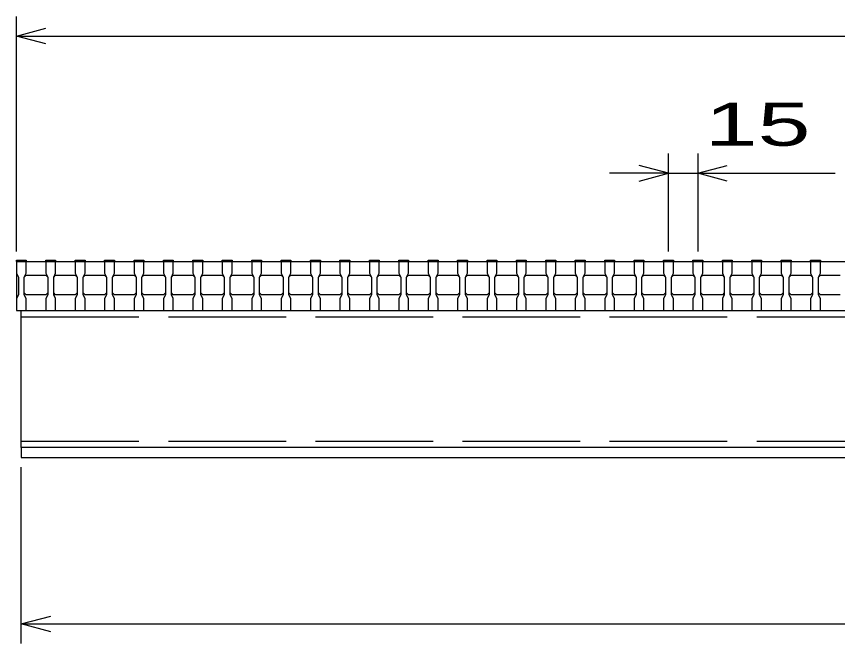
# Model space of a CAD drawing. Units: millimetres, scale not verified. Extents: x -1820 to 1731, y -1282 to 1054.
# Drawn here: x -1419 to -1000.2, y -727.5 to -407.5 of the extents above; entities that cross this region are included whole.
import ezdxf
from ezdxf.enums import TextEntityAlignment as Align

# ---------------------------------------------------------------- set-up
doc = ezdxf.new("R2010")
doc.units = ezdxf.units.MM
doc.header["$LTSCALE"] = 10
doc.linetypes.add('DASHED', pattern=[7.5, 6, -1.5])
doc.layers.add('16', color=3, linetype='Continuous', lineweight=25)
doc.layers.add('22', color=4, linetype='Continuous', lineweight=25)
doc.styles.add('ベクトル', font='')
doc.styles.get('ベクトル').set_extended_font_data('ベクトル')

msp = doc.modelspace()

# ---------------------------------------------------------------- linework, layer by layer
at = {"layer": '16'}
for p, q in [((-1419, -532.5), (-1419, -531.8)), ((-1419, -531.8), (-1414, -531.8)), ((-1414, -531.8), (-1414, -532.5)), ((-1404, -532.5), (-1404, -531.8)), ((-1404, -531.8), (-1399, -531.8)), ((-1399, -531.8), (-1399, -532.5)), ((-1389, -532.5), (-1389, -531.8)), ((-1389, -531.8), (-1384, -531.8)), ((-1384, -531.8), (-1384, -532.5)), ((-1374, -532.5), (-1374, -531.8)), ((-1374, -531.8), (-1369, -531.8)), ((-1369, -531.8), (-1369, -532.5)), ((-1359, -532.5), (-1359, -531.8)), ((-1359, -531.8), (-1354, -531.8)), ((-1354, -531.8), (-1354, -532.5)), ((-1344, -532.5), (-1344, -531.8)), ((-1344, -531.8), (-1339, -531.8)), ((-1339, -531.8), (-1339, -532.5)), ((-1329, -532.5), (-1329, -531.8)), ((-1329, -531.8), (-1324, -531.8)), ((-1324, -531.8), (-1324, -532.5)), ((-1314, -532.5), (-1314, -531.8)), ((-1314, -531.8), (-1309, -531.8)), ((-1309, -531.8), (-1309, -532.5)), ((-1299, -532.5), (-1299, -531.8)), ((-1299, -531.8), (-1294, -531.8)), ((-1294, -531.8), (-1294, -532.5)), ((-1284, -532.5), (-1284, -531.8)), ((-1284, -531.8), (-1279, -531.8)), ((-1279, -531.8), (-1279, -532.5)), ((-1269, -532.5), (-1269, -531.8)), ((-1269, -531.8), (-1264, -531.8)), ((-1264, -531.8), (-1264, -532.5)), ((-1254, -532.5), (-1254, -531.8)), ((-1254, -531.8), (-1249, -531.8)), ((-1249, -531.8), (-1249, -532.5)), ((-1239, -532.5), (-1239, -531.8)), ((-1239, -531.8), (-1234, -531.8)), ((-1234, -531.8), (-1234, -532.5)), ((-1224, -532.5), (-1224, -531.8)), ((-1224, -531.8), (-1219, -531.8)), ((-1219, -531.8), (-1219, -532.5)), ((-1209, -532.5), (-1209, -531.8)), ((-1209, -531.8), (-1204, -531.8)), ((-1204, -531.8), (-1204, -532.5)), ((-1194, -532.5), (-1194, -531.8)), ((-1194, -531.8), (-1189, -531.8)), ((-1189, -531.8), (-1189, -532.5)), ((-1179, -532.5), (-1179, -531.8)), ((-1179, -531.8), (-1174, -531.8)), ((-1174, -531.8), (-1174, -532.5)), ((-1164, -532.5), (-1164, -531.8)), ((-1164, -531.8), (-1159, -531.8)), ((-1159, -531.8), (-1159, -532.5)), ((-1149, -532.5), (-1149, -531.8)), ((-1149, -531.8), (-1144, -531.8)), ((-1144, -531.8), (-1144, -532.5)), ((-1134, -532.5), (-1134, -531.8)), ((-1134, -531.8), (-1129, -531.8)), ((-1129, -531.8), (-1129, -532.5)), ((-1119, -532.5), (-1119, -531.8)), ((-1119, -531.8), (-1114, -531.8)), ((-1114, -531.8), (-1114, -532.5)), ((-1104, -532.5), (-1104, -531.8)), ((-1104, -531.8), (-1099, -531.8)), ((-1099, -531.8), (-1099, -532.5)), ((-1089, -532.5), (-1089, -531.8)), ((-1089, -531.8), (-1084, -531.8)), ((-1084, -531.8), (-1084, -532.5)), ((-1074, -532.5), (-1074, -531.8)), ((-1074, -531.8), (-1069, -531.8)), ((-1069, -531.8), (-1069, -532.5)), ((-1059, -532.5), (-1059, -531.8)), ((-1059, -531.8), (-1054, -531.8)), ((-1054, -531.8), (-1054, -532.5)), ((-1044, -532.5), (-1044, -531.8)), ((-1044, -531.8), (-1039, -531.8)), ((-1039, -531.8), (-1039, -532.5)), ((-1029, -532.5), (-1029, -531.8)), ((-1029, -531.8), (-1024, -531.8)), ((-1024, -531.8), (-1024, -532.5)), ((-1014, -532.5), (-1014, -531.8)), ((-1014, -531.8), (-1009, -531.8)), ((-1009, -531.8), (-1009, -532.5)), ((-1419, -532.5), (-1419, -538.5)), ((-1414, -532.5), (-1419, -532.5)), ((-1419, -532.5), (-1419, -557.5)), ((-1419, -532.5), (-424, -532.5)), ((-1414, -538.5), (-1414, -532.5)), ((-1404, -532.5), (-1404, -538.5)), ((-1399, -532.5), (-1404, -532.5)), ((-1399, -538.5), (-1399, -532.5)), ((-1389, -532.5), (-1389, -538.5)), ((-1384, -532.5), (-1389, -532.5)), ((-1384, -538.5), (-1384, -532.5)), ((-1374, -532.5), (-1374, -538.5)), ((-1369, -532.5), (-1374, -532.5)), ((-1369, -538.5), (-1369, -532.5)), ((-1359, -532.5), (-1359, -538.5)), ((-1354, -532.5), (-1359, -532.5)), ((-1354, -538.5), (-1354, -532.5)), ((-1344, -532.5), (-1344, -538.5)), ((-1339, -532.5), (-1344, -532.5)), ((-1339, -538.5), (-1339, -532.5)), ((-1329, -532.5), (-1329, -538.5)), ((-1324, -532.5), (-1329, -532.5)), ((-1324, -538.5), (-1324, -532.5)), ((-1314, -532.5), (-1314, -538.5)), ((-1309, -532.5), (-1314, -532.5)), ((-1309, -538.5), (-1309, -532.5)), ((-1299, -532.5), (-1299, -538.5)), ((-1294, -532.5), (-1299, -532.5)), ((-1294, -538.5), (-1294, -532.5)), ((-1284, -532.5), (-1284, -538.5)), ((-1279, -532.5), (-1284, -532.5)), ((-1279, -538.5), (-1279, -532.5)), ((-1269, -532.5), (-1269, -538.5)), ((-1264, -532.5), (-1269, -532.5)), ((-1264, -538.5), (-1264, -532.5)), ((-1254, -532.5), (-1254, -538.5)), ((-1249, -532.5), (-1254, -532.5)), ((-1249, -538.5), (-1249, -532.5)), ((-1239, -532.5), (-1239, -538.5)), ((-1234, -532.5), (-1239, -532.5)), ((-1234, -538.5), (-1234, -532.5)), ((-1224, -532.5), (-1224, -538.5)), ((-1219, -532.5), (-1224, -532.5)), ((-1219, -538.5), (-1219, -532.5)), ((-1209, -532.5), (-1209, -538.5)), ((-1204, -532.5), (-1209, -532.5)), ((-1204, -538.5), (-1204, -532.5)), ((-1194, -532.5), (-1194, -538.5)), ((-1189, -532.5), (-1194, -532.5)), ((-1189, -538.5), (-1189, -532.5)), ((-1179, -532.5), (-1179, -538.5)), ((-1174, -532.5), (-1179, -532.5)), ((-1174, -538.5), (-1174, -532.5)), ((-1164, -532.5), (-1164, -538.5)), ((-1159, -532.5), (-1164, -532.5)), ((-1159, -538.5), (-1159, -532.5)), ((-1149, -532.5), (-1149, -538.5)), ((-1144, -532.5), (-1149, -532.5)), ((-1144, -538.5), (-1144, -532.5)), ((-1134, -532.5), (-1134, -538.5)), ((-1129, -532.5), (-1134, -532.5)), ((-1129, -538.5), (-1129, -532.5)), ((-1119, -532.5), (-1119, -538.5)), ((-1114, -532.5), (-1119, -532.5)), ((-1114, -538.5), (-1114, -532.5)), ((-1104, -532.5), (-1104, -538.5)), ((-1099, -532.5), (-1104, -532.5)), ((-1099, -538.5), (-1099, -532.5)), ((-1089, -532.5), (-1089, -538.5)), ((-1084, -532.5), (-1089, -532.5)), ((-1084, -538.5), (-1084, -532.5)), ((-1074, -532.5), (-1074, -538.5)), ((-1069, -532.5), (-1074, -532.5)), ((-1069, -538.5), (-1069, -532.5)), ((-1059, -532.5), (-1059, -538.5)), ((-1054, -532.5), (-1059, -532.5)), ((-1054, -538.5), (-1054, -532.5)), ((-1044, -532.5), (-1044, -538.5)), ((-1039, -532.5), (-1044, -532.5)), ((-1039, -538.5), (-1039, -532.5)), ((-1029, -532.5), (-1029, -538.5)), ((-1024, -532.5), (-1029, -532.5)), ((-1024, -538.5), (-1024, -532.5)), ((-1014, -532.5), (-1014, -538.5)), ((-1009, -532.5), (-1014, -532.5)), ((-1009, -538.5), (-1009, -532.5)), ((-1419, -538.5), (-1418, -540.5)), ((-1415, -540.5), (-1414, -538.5)), ((-1415, -540.5), (-1414, -539.5)), ((-1414, -539.5), (-1404, -539.5)), ((-1404, -538.5), (-1403, -540.5)), ((-1404, -539.5), (-1403, -540.5)), ((-1400, -540.5), (-1399, -538.5)), ((-1400, -540.5), (-1399, -539.5)), ((-1399, -539.5), (-1389, -539.5)), ((-1389, -538.5), (-1388, -540.5)), ((-1389, -539.5), (-1388, -540.5)), ((-1385, -540.5), (-1384, -538.5)), ((-1385, -540.5), (-1384, -539.5)), ((-1384, -539.5), (-1374, -539.5)), ((-1374, -538.5), (-1373, -540.5)), ((-1374, -539.5), (-1373, -540.5)), ((-1370, -540.5), (-1369, -538.5)), ((-1370, -540.5), (-1369, -539.5)), ((-1369, -539.5), (-1359, -539.5)), ((-1359, -538.5), (-1358, -540.5)), ((-1359, -539.5), (-1358, -540.5)), ((-1355, -540.5), (-1354, -538.5)), ((-1355, -540.5), (-1354, -539.5)), ((-1354, -539.5), (-1344, -539.5)), ((-1344, -538.5), (-1343, -540.5)), ((-1344, -539.5), (-1343, -540.5)), ((-1340, -540.5), (-1339, -538.5)), ((-1340, -540.5), (-1339, -539.5)), ((-1339, -539.5), (-1329, -539.5)), ((-1329, -538.5), (-1328, -540.5)), ((-1329, -539.5), (-1328, -540.5)), ((-1325, -540.5), (-1324, -538.5)), ((-1325, -540.5), (-1324, -539.5)), ((-1324, -539.5), (-1314, -539.5)), ((-1314, -538.5), (-1313, -540.5)), ((-1314, -539.5), (-1313, -540.5)), ((-1310, -540.5), (-1309, -538.5)), ((-1310, -540.5), (-1309, -539.5)), ((-1309, -539.5), (-1299, -539.5)), ((-1299, -538.5), (-1298, -540.5)), ((-1299, -539.5), (-1298, -540.5)), ((-1295, -540.5), (-1294, -538.5)), ((-1295, -540.5), (-1294, -539.5)), ((-1294, -539.5), (-1284, -539.5)), ((-1284, -538.5), (-1283, -540.5)), ((-1284, -539.5), (-1283, -540.5)), ((-1280, -540.5), (-1279, -538.5)), ((-1280, -540.5), (-1279, -539.5)), ((-1279, -539.5), (-1269, -539.5)), ((-1269, -538.5), (-1268, -540.5)), ((-1269, -539.5), (-1268, -540.5)), ((-1265, -540.5), (-1264, -538.5)), ((-1265, -540.5), (-1264, -539.5)), ((-1264, -539.5), (-1254, -539.5)), ((-1254, -538.5), (-1253, -540.5)), ((-1254, -539.5), (-1253, -540.5)), ((-1250, -540.5), (-1249, -538.5)), ((-1250, -540.5), (-1249, -539.5)), ((-1249, -539.5), (-1239, -539.5)), ((-1239, -538.5), (-1238, -540.5)), ((-1239, -539.5), (-1238, -540.5)), ((-1235, -540.5), (-1234, -538.5)), ((-1235, -540.5), (-1234, -539.5)), ((-1234, -539.5), (-1224, -539.5)), ((-1224, -538.5), (-1223, -540.5)), ((-1224, -539.5), (-1223, -540.5)), ((-1220, -540.5), (-1219, -538.5)), ((-1220, -540.5), (-1219, -539.5)), ((-1219, -539.5), (-1209, -539.5)), ((-1209, -538.5), (-1208, -540.5)), ((-1209, -539.5), (-1208, -540.5)), ((-1205, -540.5), (-1204, -538.5)), ((-1205, -540.5), (-1204, -539.5)), ((-1204, -539.5), (-1194, -539.5)), ((-1194, -538.5), (-1193, -540.5)), ((-1194, -539.5), (-1193, -540.5)), ((-1190, -540.5), (-1189, -538.5)), ((-1190, -540.5), (-1189, -539.5)), ((-1189, -539.5), (-1179, -539.5)), ((-1179, -538.5), (-1178, -540.5)), ((-1179, -539.5), (-1178, -540.5)), ((-1175, -540.5), (-1174, -538.5)), ((-1175, -540.5), (-1174, -539.5)), ((-1174, -539.5), (-1164, -539.5)), ((-1164, -538.5), (-1163, -540.5)), ((-1164, -539.5), (-1163, -540.5)), ((-1160, -540.5), (-1159, -538.5)), ((-1160, -540.5), (-1159, -539.5)), ((-1159, -539.5), (-1149, -539.5)), ((-1149, -538.5), (-1148, -540.5)), ((-1149, -539.5), (-1148, -540.5)), ((-1145, -540.5), (-1144, -538.5)), ((-1145, -540.5), (-1144, -539.5)), ((-1144, -539.5), (-1134, -539.5)), ((-1134, -538.5), (-1133, -540.5)), ((-1134, -539.5), (-1133, -540.5)), ((-1130, -540.5), (-1129, -538.5)), ((-1130, -540.5), (-1129, -539.5)), ((-1129, -539.5), (-1119, -539.5)), ((-1119, -538.5), (-1118, -540.5)), ((-1119, -539.5), (-1118, -540.5)), ((-1115, -540.5), (-1114, -538.5)), ((-1115, -540.5), (-1114, -539.5)), ((-1114, -539.5), (-1104, -539.5)), ((-1104, -538.5), (-1103, -540.5)), ((-1104, -539.5), (-1103, -540.5)), ((-1100, -540.5), (-1099, -538.5)), ((-1100, -540.5), (-1099, -539.5)), ((-1099, -539.5), (-1089, -539.5)), ((-1089, -538.5), (-1088, -540.5)), ((-1089, -539.5), (-1088, -540.5)), ((-1085, -540.5), (-1084, -538.5)), ((-1085, -540.5), (-1084, -539.5)), ((-1084, -539.5), (-1074, -539.5)), ((-1074, -538.5), (-1073, -540.5)), ((-1074, -539.5), (-1073, -540.5)), ((-1070, -540.5), (-1069, -538.5)), ((-1070, -540.5), (-1069, -539.5)), ((-1069, -539.5), (-1059, -539.5)), ((-1059, -538.5), (-1058, -540.5)), ((-1059, -539.5), (-1058, -540.5)), ((-1055, -540.5), (-1054, -538.5)), ((-1055, -540.5), (-1054, -539.5)), ((-1054, -539.5), (-1044, -539.5)), ((-1044, -538.5), (-1043, -540.5)), ((-1044, -539.5), (-1043, -540.5)), ((-1040, -540.5), (-1039, -538.5)), ((-1040, -540.5), (-1039, -539.5)), ((-1039, -539.5), (-1029, -539.5)), ((-1029, -538.5), (-1028, -540.5)), ((-1029, -539.5), (-1028, -540.5)), ((-1025, -540.5), (-1024, -538.5)), ((-1025, -540.5), (-1024, -539.5)), ((-1024, -539.5), (-1014, -539.5)), ((-1014, -538.5), (-1013, -540.5)), ((-1014, -539.5), (-1013, -540.5)), ((-1010, -540.5), (-1009, -538.5)), ((-1010, -540.5), (-1009, -539.5)), ((-1009, -539.5), (-999, -539.5)), ((-1418, -540.5), (-1418, -549.5)), ((-1415, -549.5), (-1415, -540.5)), ((-1403, -540.5), (-1403, -549.5)), ((-1400, -549.5), (-1400, -540.5)), ((-1388, -540.5), (-1388, -549.5)), ((-1385, -549.5), (-1385, -540.5)), ((-1373, -540.5), (-1373, -549.5)), ((-1370, -549.5), (-1370, -540.5)), ((-1358, -540.5), (-1358, -549.5)), ((-1355, -549.5), (-1355, -540.5)), ((-1343, -540.5), (-1343, -549.5)), ((-1340, -549.5), (-1340, -540.5)), ((-1328, -540.5), (-1328, -549.5)), ((-1325, -549.5), (-1325, -540.5)), ((-1313, -540.5), (-1313, -549.5)), ((-1310, -549.5), (-1310, -540.5)), ((-1298, -540.5), (-1298, -549.5)), ((-1295, -549.5), (-1295, -540.5)), ((-1283, -540.5), (-1283, -549.5)), ((-1280, -549.5), (-1280, -540.5)), ((-1268, -540.5), (-1268, -549.5)), ((-1265, -549.5), (-1265, -540.5)), ((-1253, -540.5), (-1253, -549.5)), ((-1250, -549.5), (-1250, -540.5)), ((-1238, -540.5), (-1238, -549.5)), ((-1235, -549.5), (-1235, -540.5)), ((-1223, -540.5), (-1223, -549.5)), ((-1220, -549.5), (-1220, -540.5)), ((-1208, -540.5), (-1208, -549.5)), ((-1205, -549.5), (-1205, -540.5)), ((-1193, -540.5), (-1193, -549.5)), ((-1190, -549.5), (-1190, -540.5)), ((-1178, -540.5), (-1178, -549.5)), ((-1175, -549.5), (-1175, -540.5)), ((-1163, -540.5), (-1163, -549.5)), ((-1160, -549.5), (-1160, -540.5)), ((-1148, -540.5), (-1148, -549.5)), ((-1145, -549.5), (-1145, -540.5)), ((-1133, -540.5), (-1133, -549.5)), ((-1130, -549.5), (-1130, -540.5)), ((-1118, -540.5), (-1118, -549.5)), ((-1115, -549.5), (-1115, -540.5)), ((-1103, -540.5), (-1103, -549.5)), ((-1100, -549.5), (-1100, -540.5)), ((-1088, -540.5), (-1088, -549.5)), ((-1085, -549.5), (-1085, -540.5)), ((-1073, -540.5), (-1073, -549.5)), ((-1070, -549.5), (-1070, -540.5)), ((-1058, -540.5), (-1058, -549.5)), ((-1055, -549.5), (-1055, -540.5)), ((-1043, -540.5), (-1043, -549.5)), ((-1040, -549.5), (-1040, -540.5)), ((-1028, -540.5), (-1028, -549.5)), ((-1025, -549.5), (-1025, -540.5)), ((-1013, -540.5), (-1013, -549.5)), ((-1010, -549.5), (-1010, -540.5)), ((-1414, -549.5), (-1415, -548.5)), ((-1403, -548.5), (-1404, -549.5)), ((-1399, -549.5), (-1400, -548.5)), ((-1388, -548.5), (-1389, -549.5)), ((-1384, -549.5), (-1385, -548.5)), ((-1373, -548.5), (-1374, -549.5)), ((-1369, -549.5), (-1370, -548.5)), ((-1358, -548.5), (-1359, -549.5)), ((-1354, -549.5), (-1355, -548.5)), ((-1343, -548.5), (-1344, -549.5)), ((-1339, -549.5), (-1340, -548.5)), ((-1328, -548.5), (-1329, -549.5)), ((-1324, -549.5), (-1325, -548.5)), ((-1313, -548.5), (-1314, -549.5)), ((-1309, -549.5), (-1310, -548.5)), ((-1298, -548.5), (-1299, -549.5)), ((-1294, -549.5), (-1295, -548.5)), ((-1283, -548.5), (-1284, -549.5)), ((-1279, -549.5), (-1280, -548.5)), ((-1268, -548.5), (-1269, -549.5)), ((-1264, -549.5), (-1265, -548.5)), ((-1253, -548.5), (-1254, -549.5)), ((-1249, -549.5), (-1250, -548.5)), ((-1238, -548.5), (-1239, -549.5)), ((-1234, -549.5), (-1235, -548.5)), ((-1223, -548.5), (-1224, -549.5)), ((-1219, -549.5), (-1220, -548.5)), ((-1208, -548.5), (-1209, -549.5)), ((-1204, -549.5), (-1205, -548.5)), ((-1193, -548.5), (-1194, -549.5)), ((-1189, -549.5), (-1190, -548.5)), ((-1178, -548.5), (-1179, -549.5)), ((-1174, -549.5), (-1175, -548.5)), ((-1163, -548.5), (-1164, -549.5)), ((-1159, -549.5), (-1160, -548.5)), ((-1148, -548.5), (-1149, -549.5)), ((-1144, -549.5), (-1145, -548.5)), ((-1133, -548.5), (-1134, -549.5)), ((-1129, -549.5), (-1130, -548.5)), ((-1118, -548.5), (-1119, -549.5)), ((-1114, -549.5), (-1115, -548.5)), ((-1103, -548.5), (-1104, -549.5)), ((-1099, -549.5), (-1100, -548.5)), ((-1088, -548.5), (-1089, -549.5)), ((-1084, -549.5), (-1085, -548.5)), ((-1073, -548.5), (-1074, -549.5)), ((-1069, -549.5), (-1070, -548.5)), ((-1058, -548.5), (-1059, -549.5)), ((-1054, -549.5), (-1055, -548.5)), ((-1043, -548.5), (-1044, -549.5)), ((-1039, -549.5), (-1040, -548.5)), ((-1028, -548.5), (-1029, -549.5)), ((-1024, -549.5), (-1025, -548.5)), ((-1013, -548.5), (-1014, -549.5)), ((-1009, -549.5), (-1010, -548.5)), ((-1418, -549.5), (-1419, -551.5)), ((-1419, -551.5), (-1419, -557.5)), ((-1414, -551.5), (-1415, -549.5)), ((-1404, -549.5), (-1414, -549.5)), ((-1414, -557.5), (-1414, -551.5)), ((-1403, -549.5), (-1404, -551.5)), ((-1404, -551.5), (-1404, -557.5)), ((-1399, -551.5), (-1400, -549.5)), ((-1389, -549.5), (-1399, -549.5)), ((-1399, -557.5), (-1399, -551.5)), ((-1388, -549.5), (-1389, -551.5)), ((-1389, -551.5), (-1389, -557.5)), ((-1384, -551.5), (-1385, -549.5)), ((-1374, -549.5), (-1384, -549.5)), ((-1384, -557.5), (-1384, -551.5)), ((-1373, -549.5), (-1374, -551.5)), ((-1374, -551.5), (-1374, -557.5)), ((-1369, -551.5), (-1370, -549.5)), ((-1359, -549.5), (-1369, -549.5)), ((-1369, -557.5), (-1369, -551.5)), ((-1358, -549.5), (-1359, -551.5)), ((-1359, -551.5), (-1359, -557.5)), ((-1354, -551.5), (-1355, -549.5)), ((-1344, -549.5), (-1354, -549.5)), ((-1354, -557.5), (-1354, -551.5)), ((-1343, -549.5), (-1344, -551.5)), ((-1344, -551.5), (-1344, -557.5)), ((-1339, -551.5), (-1340, -549.5)), ((-1329, -549.5), (-1339, -549.5)), ((-1339, -557.5), (-1339, -551.5)), ((-1328, -549.5), (-1329, -551.5)), ((-1329, -551.5), (-1329, -557.5)), ((-1324, -551.5), (-1325, -549.5)), ((-1314, -549.5), (-1324, -549.5)), ((-1324, -557.5), (-1324, -551.5)), ((-1313, -549.5), (-1314, -551.5)), ((-1314, -551.5), (-1314, -557.5)), ((-1309, -551.5), (-1310, -549.5)), ((-1299, -549.5), (-1309, -549.5)), ((-1309, -557.5), (-1309, -551.5)), ((-1298, -549.5), (-1299, -551.5)), ((-1299, -551.5), (-1299, -557.5)), ((-1294, -551.5), (-1295, -549.5)), ((-1284, -549.5), (-1294, -549.5)), ((-1294, -557.5), (-1294, -551.5)), ((-1283, -549.5), (-1284, -551.5)), ((-1284, -551.5), (-1284, -557.5)), ((-1279, -551.5), (-1280, -549.5)), ((-1269, -549.5), (-1279, -549.5)), ((-1279, -557.5), (-1279, -551.5)), ((-1268, -549.5), (-1269, -551.5)), ((-1269, -551.5), (-1269, -557.5)), ((-1264, -551.5), (-1265, -549.5)), ((-1254, -549.5), (-1264, -549.5)), ((-1264, -557.5), (-1264, -551.5)), ((-1253, -549.5), (-1254, -551.5)), ((-1254, -551.5), (-1254, -557.5)), ((-1249, -551.5), (-1250, -549.5)), ((-1239, -549.5), (-1249, -549.5)), ((-1249, -557.5), (-1249, -551.5)), ((-1238, -549.5), (-1239, -551.5)), ((-1239, -551.5), (-1239, -557.5)), ((-1234, -551.5), (-1235, -549.5)), ((-1224, -549.5), (-1234, -549.5)), ((-1234, -557.5), (-1234, -551.5)), ((-1223, -549.5), (-1224, -551.5)), ((-1224, -551.5), (-1224, -557.5)), ((-1219, -551.5), (-1220, -549.5)), ((-1209, -549.5), (-1219, -549.5)), ((-1219, -557.5), (-1219, -551.5)), ((-1208, -549.5), (-1209, -551.5)), ((-1209, -551.5), (-1209, -557.5)), ((-1204, -551.5), (-1205, -549.5)), ((-1194, -549.5), (-1204, -549.5)), ((-1204, -557.5), (-1204, -551.5)), ((-1193, -549.5), (-1194, -551.5)), ((-1194, -551.5), (-1194, -557.5)), ((-1189, -551.5), (-1190, -549.5)), ((-1179, -549.5), (-1189, -549.5)), ((-1189, -557.5), (-1189, -551.5)), ((-1178, -549.5), (-1179, -551.5)), ((-1179, -551.5), (-1179, -557.5)), ((-1174, -551.5), (-1175, -549.5)), ((-1164, -549.5), (-1174, -549.5)), ((-1174, -557.5), (-1174, -551.5)), ((-1163, -549.5), (-1164, -551.5)), ((-1164, -551.5), (-1164, -557.5)), ((-1159, -551.5), (-1160, -549.5)), ((-1149, -549.5), (-1159, -549.5)), ((-1159, -557.5), (-1159, -551.5)), ((-1148, -549.5), (-1149, -551.5)), ((-1149, -551.5), (-1149, -557.5)), ((-1144, -551.5), (-1145, -549.5)), ((-1134, -549.5), (-1144, -549.5)), ((-1144, -557.5), (-1144, -551.5)), ((-1133, -549.5), (-1134, -551.5)), ((-1134, -551.5), (-1134, -557.5)), ((-1129, -551.5), (-1130, -549.5)), ((-1119, -549.5), (-1129, -549.5)), ((-1129, -557.5), (-1129, -551.5)), ((-1118, -549.5), (-1119, -551.5)), ((-1119, -551.5), (-1119, -557.5)), ((-1114, -551.5), (-1115, -549.5)), ((-1104, -549.5), (-1114, -549.5)), ((-1114, -557.5), (-1114, -551.5)), ((-1103, -549.5), (-1104, -551.5)), ((-1104, -551.5), (-1104, -557.5)), ((-1099, -551.5), (-1100, -549.5)), ((-1089, -549.5), (-1099, -549.5)), ((-1099, -557.5), (-1099, -551.5)), ((-1088, -549.5), (-1089, -551.5)), ((-1089, -551.5), (-1089, -557.5)), ((-1084, -551.5), (-1085, -549.5)), ((-1074, -549.5), (-1084, -549.5)), ((-1084, -557.5), (-1084, -551.5)), ((-1073, -549.5), (-1074, -551.5)), ((-1074, -551.5), (-1074, -557.5)), ((-1069, -551.5), (-1070, -549.5)), ((-1059, -549.5), (-1069, -549.5)), ((-1069, -557.5), (-1069, -551.5)), ((-1058, -549.5), (-1059, -551.5)), ((-1059, -551.5), (-1059, -557.5)), ((-1054, -551.5), (-1055, -549.5)), ((-1044, -549.5), (-1054, -549.5)), ((-1054, -557.5), (-1054, -551.5)), ((-1043, -549.5), (-1044, -551.5)), ((-1044, -551.5), (-1044, -557.5)), ((-1039, -551.5), (-1040, -549.5)), ((-1029, -549.5), (-1039, -549.5)), ((-1039, -557.5), (-1039, -551.5)), ((-1028, -549.5), (-1029, -551.5)), ((-1029, -551.5), (-1029, -557.5)), ((-1024, -551.5), (-1025, -549.5)), ((-1014, -549.5), (-1024, -549.5)), ((-1024, -557.5), (-1024, -551.5)), ((-1013, -549.5), (-1014, -551.5)), ((-1014, -551.5), (-1014, -557.5)), ((-1009, -551.5), (-1010, -549.5)), ((-999, -549.5), (-1009, -549.5)), ((-1009, -557.5), (-1009, -551.5)), ((-1419, -557.5), (-1414, -557.5)), ((-1419, -557.5), (-424, -557.5)), ((-1416.5, -557.5), (-426.5, -557.5)), ((-1416.5, -627.5), (-1416.5, -557.5)), ((-1404, -557.5), (-1399, -557.5)), ((-1389, -557.5), (-1384, -557.5)), ((-1374, -557.5), (-1369, -557.5)), ((-1359, -557.5), (-1354, -557.5)), ((-1344, -557.5), (-1339, -557.5)), ((-1329, -557.5), (-1324, -557.5)), ((-1314, -557.5), (-1309, -557.5)), ((-1299, -557.5), (-1294, -557.5)), ((-1284, -557.5), (-1279, -557.5)), ((-1269, -557.5), (-1264, -557.5)), ((-1254, -557.5), (-1249, -557.5)), ((-1239, -557.5), (-1234, -557.5)), ((-1224, -557.5), (-1219, -557.5)), ((-1209, -557.5), (-1204, -557.5)), ((-1194, -557.5), (-1189, -557.5)), ((-1179, -557.5), (-1174, -557.5)), ((-1164, -557.5), (-1159, -557.5)), ((-1149, -557.5), (-1144, -557.5)), ((-1134, -557.5), (-1129, -557.5)), ((-1119, -557.5), (-1114, -557.5)), ((-1104, -557.5), (-1099, -557.5)), ((-1089, -557.5), (-1084, -557.5)), ((-1074, -557.5), (-1069, -557.5)), ((-1059, -557.5), (-1054, -557.5)), ((-1044, -557.5), (-1039, -557.5)), ((-1029, -557.5), (-1024, -557.5)), ((-1014, -557.5), (-1009, -557.5)), ((-426.5, -627.5), (-1416.5, -627.5)), ((-1416.5, -627.5), (-1416.5, -632.5)), ((-426.5, -627.5), (-1416.5, -627.5)), ((-1416.5, -632.5), (-426.5, -632.5))]:
    msp.add_line(p, q, dxfattribs=at)
at = {"layer": '16', "linetype": 'DASHED'}
for p, q in [((-1416.5, -560.7), (-426.5, -560.7)), ((-1416.5, -624.3), (-426.5, -624.3))]:
    msp.add_line(p, q, dxfattribs=at)
at = {"layer": '22'}
for p, q in [((-1419, -527.5), (-1419, -407.5)), ((-1419, -417.5), (-1404, -413.5)), ((-1404, -421.5), (-1419, -417.5)), ((-1419, -417.5), (-424, -417.5)), ((-1086.5, -527.5), (-1086.5, -477.5)), ((-1071.5, -477.5), (-1071.5, -527.5)), ((-1086.5, -487.5), (-1101.5, -483.5)), ((-1071.5, -487.5), (-1056.5, -483.5)), ((-1086.5, -487.5), (-1116.5, -487.5)), ((-1101.5, -491.5), (-1086.5, -487.5)), ((-1086.5, -487.5), (-1071.5, -487.5)), ((-1056.5, -491.5), (-1071.5, -487.5)), ((-1071.5, -487.5), (-1001.5, -487.5)), ((-1416.5, -727.5), (-1416.5, -637.5)), ((-1416.5, -717.5), (-1401.5, -713.5)), ((-1401.5, -721.5), (-1416.5, -717.5)), ((-1416.5, -717.5), (-426.5, -717.5))]:
    msp.add_line(p, q, dxfattribs=at)

# ---------------------------------------------------------------- texts
at = {"layer": '22', "color": 2, "style": 'ベクトル', "width": 1.65}
msp.add_text(' 15 ', height=21.99, dxfattribs=at).set_placement((-1081.5, -462.5), align=Align.MIDDLE_LEFT)

doc.saveas('drawing.dxf')
